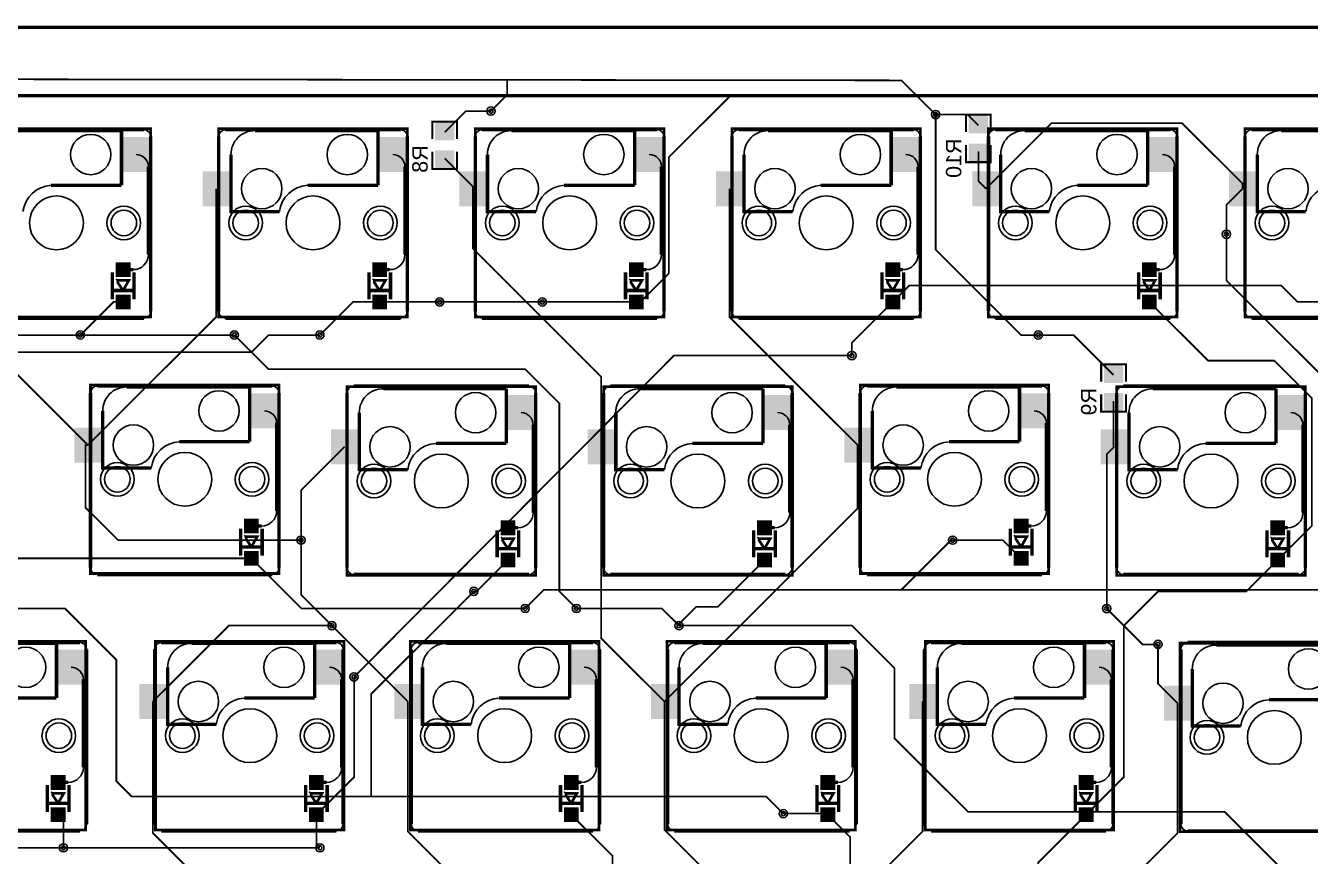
# Model space of a CAD drawing. Header units: millimetres. Extents: x -34 to 290, y -3 to 102.
# Drawn here: x 142 to 237.4, y 38.7 to 100.5 of the extents above; entities that cross this region are included whole.
import ezdxf

# ---------------------------------------------------------------- set-up
doc = ezdxf.new("R2010")
doc.units = ezdxf.units.MM
for name, color, linetype, true_color in [('BoardOutLine', 7, 'Continuous', 0xff00ff), ('BottomLayer', 7, 'Continuous', 0x0000ff), ('BottomPasteMaskLayer', 7, 'Continuous', 0x800000), ('BottomSilkLayer', 7, 'Continuous', 0x66cc33), ('BottomSolderMaskLayer', 7, 'Continuous', 0xaa00ff), ('Hole', 7, 'Continuous', 0x222222), ('Multi-Layer', 7, 'Continuous', 0xc0c0c0), ('TopLayer', 7, 'Continuous', 0xff0000), ('TopSilkLayer', 7, 'Continuous', 0xffcc00)]:
    doc.layers.add(name, color=color, linetype=linetype, true_color=true_color)
doc.styles.get("Standard").update_dxf_attribs({"font": 'arial.ttf'})

msp = doc.modelspace()

# ---------------------------------------------------------------- hatches: boundary and pattern name
at = {"layer": 'BottomLayer'}
for points in [[(213.413, 92.475), (212.037, 92.475), (212.037, 93.608), (213.413, 93.608)], [(173.789, 91.967), (172.413, 91.967), (172.413, 93.1), (173.789, 93.1)], [(151.141, 89.632), (149.241, 89.632), (149.241, 92.132), (151.141, 92.132)], [(170.191, 89.632), (168.291, 89.632), (168.291, 92.132), (170.191, 92.132)], [(189.241, 89.632), (187.341, 89.632), (187.341, 92.132), (189.241, 92.132)], [(208.291, 89.632), (206.391, 89.632), (206.391, 92.132), (208.291, 92.132)], [(213.413, 91.675), (212.037, 91.675), (212.037, 90.542), (213.413, 90.542)], [(227.341, 89.632), (225.441, 89.632), (225.441, 92.132), (227.341, 92.132)], [(173.789, 91.167), (172.413, 91.167), (172.413, 90.034), (173.789, 90.034)], [(157.085, 87.092), (155.185, 87.092), (155.185, 89.592), (157.085, 89.592)], [(176.135, 87.092), (174.235, 87.092), (174.235, 89.592), (176.135, 89.592)], [(195.185, 87.092), (193.285, 87.092), (193.285, 89.592), (195.185, 89.592)], [(214.235, 87.092), (212.335, 87.092), (212.335, 89.592), (214.235, 89.592)], [(233.285, 87.092), (231.385, 87.092), (231.385, 89.592), (233.285, 89.592)], [(149.721, 82.828), (149.721, 81.828), (148.721, 81.828), (148.721, 82.828)], [(168.771, 82.828), (168.771, 81.828), (167.771, 81.828), (167.771, 82.828)], [(187.821, 82.828), (187.821, 81.828), (186.821, 81.828), (186.821, 82.828)], [(206.871, 82.828), (206.871, 81.828), (205.871, 81.828), (205.871, 82.828)], [(225.921, 82.828), (225.921, 81.828), (224.921, 81.828), (224.921, 82.828)], [(149.721, 80.428), (149.721, 79.428), (148.721, 79.428), (148.721, 80.428)], [(168.771, 80.428), (168.771, 79.428), (167.771, 79.428), (167.771, 80.428)], [(187.821, 80.428), (187.821, 79.428), (186.821, 79.428), (186.821, 80.428)], [(206.871, 80.428), (206.871, 79.428), (205.871, 79.428), (205.871, 80.428)], [(225.921, 80.428), (225.921, 79.428), (224.921, 79.428), (224.921, 80.428)], [(223.446, 73.933), (222.07, 73.933), (222.07, 75.066), (223.446, 75.066)], [(160.666, 70.582), (158.766, 70.582), (158.766, 73.082), (160.666, 73.082)], [(179.716, 70.455), (177.816, 70.455), (177.816, 72.955), (179.716, 72.955)], [(198.766, 70.455), (196.866, 70.455), (196.866, 72.955), (198.766, 72.955)], [(217.816, 70.582), (215.916, 70.582), (215.916, 73.082), (217.816, 73.082)], [(223.446, 73.133), (222.07, 73.133), (222.07, 72), (223.446, 72)], [(236.866, 70.455), (234.966, 70.455), (234.966, 72.955), (236.866, 72.955)], [(147.56, 68.042), (145.66, 68.042), (145.66, 70.542), (147.56, 70.542)], [(166.61, 67.915), (164.71, 67.915), (164.71, 70.415), (166.61, 70.415)], [(185.66, 67.915), (183.76, 67.915), (183.76, 70.415), (185.66, 70.415)], [(204.71, 68.042), (202.81, 68.042), (202.81, 70.542), (204.71, 70.542)], [(223.76, 67.915), (221.86, 67.915), (221.86, 70.415), (223.76, 70.415)], [(159.246, 63.778), (159.246, 62.778), (158.246, 62.778), (158.246, 63.778)], [(178.296, 63.651), (178.296, 62.651), (177.296, 62.651), (177.296, 63.651)], [(197.346, 63.651), (197.346, 62.651), (196.346, 62.651), (196.346, 63.651)], [(216.396, 63.778), (216.396, 62.778), (215.396, 62.778), (215.396, 63.778)], [(235.446, 63.651), (235.446, 62.651), (234.446, 62.651), (234.446, 63.651)], [(159.246, 61.378), (159.246, 60.378), (158.246, 60.378), (158.246, 61.378)], [(178.296, 61.251), (178.296, 60.251), (177.296, 60.251), (177.296, 61.251)], [(197.346, 61.251), (197.346, 60.251), (196.346, 60.251), (196.346, 61.251)], [(216.396, 61.378), (216.396, 60.378), (215.396, 60.378), (215.396, 61.378)], [(235.446, 61.251), (235.446, 60.251), (234.446, 60.251), (234.446, 61.251)], [(146.315, 51.532), (144.415, 51.532), (144.415, 54.032), (146.315, 54.032)], [(165.492, 51.532), (163.592, 51.532), (163.592, 54.032), (165.492, 54.032)], [(184.415, 51.532), (182.515, 51.532), (182.515, 54.032), (184.415, 54.032)], [(203.465, 51.532), (201.565, 51.532), (201.565, 54.032), (203.465, 54.032)], [(222.642, 51.532), (220.742, 51.532), (220.742, 54.032), (222.642, 54.032)], [(152.386, 48.992), (150.486, 48.992), (150.486, 51.492), (152.386, 51.492)], [(171.309, 48.992), (169.409, 48.992), (169.409, 51.492), (171.309, 51.492)], [(190.359, 48.992), (188.459, 48.992), (188.459, 51.492), (190.359, 51.492)], [(209.536, 48.992), (207.636, 48.992), (207.636, 51.492), (209.536, 51.492)], [(228.459, 48.865), (226.559, 48.865), (226.559, 51.365), (228.459, 51.365)], [(144.895, 44.728), (144.895, 43.728), (143.895, 43.728), (143.895, 44.728)], [(164.072, 44.728), (164.072, 43.728), (163.072, 43.728), (163.072, 44.728)], [(182.995, 44.728), (182.995, 43.728), (181.995, 43.728), (181.995, 44.728)], [(202.045, 44.728), (202.045, 43.728), (201.045, 43.728), (201.045, 44.728)], [(221.222, 44.728), (221.222, 43.728), (220.222, 43.728), (220.222, 44.728)], [(144.895, 42.328), (144.895, 41.328), (143.895, 41.328), (143.895, 42.328)], [(164.072, 42.328), (164.072, 41.328), (163.072, 41.328), (163.072, 42.328)], [(182.995, 42.328), (182.995, 41.328), (181.995, 41.328), (181.995, 42.328)], [(202.045, 42.328), (202.045, 41.328), (201.045, 41.328), (201.045, 42.328)], [(221.222, 42.328), (221.222, 41.328), (220.222, 41.328), (220.222, 42.328)]]:
    msp.add_hatch(color=256, dxfattribs=at).paths.add_polyline_path(points)
at = {"layer": 'BottomPasteMaskLayer'}
for points in [[(213.365, 93.775), (212.085, 93.775), (212.035, 93.725), (212.035, 92.575), (212.085, 92.525), (212.495, 92.52), (212.495, 92.97), (212.945, 92.97), (212.945, 92.53), (213.365, 92.525), (213.415, 92.575), (213.415, 93.725)], [(173.741, 93.267), (172.461, 93.267), (172.411, 93.217), (172.411, 92.067), (172.461, 92.017), (172.871, 92.012), (172.871, 92.462), (173.321, 92.462), (173.321, 92.022), (173.741, 92.017), (173.791, 92.067), (173.791, 93.217)], [(151.141, 89.632), (149.241, 89.632), (149.241, 92.132), (151.141, 92.132)], [(170.191, 89.632), (168.291, 89.632), (168.291, 92.132), (170.191, 92.132)], [(189.241, 89.632), (187.341, 89.632), (187.341, 92.132), (189.241, 92.132)], [(208.291, 89.632), (206.391, 89.632), (206.391, 92.132), (208.291, 92.132)], [(213.365, 91.625), (212.945, 91.625), (212.945, 91.18), (212.495, 91.18), (212.495, 91.62), (212.085, 91.625), (212.035, 91.575), (212.035, 90.425), (212.085, 90.375), (213.365, 90.375), (213.415, 90.425), (213.415, 91.575)], [(227.341, 89.632), (225.441, 89.632), (225.441, 92.132), (227.341, 92.132)], [(173.741, 91.117), (173.321, 91.117), (173.321, 90.672), (172.871, 90.672), (172.871, 91.112), (172.461, 91.117), (172.411, 91.067), (172.411, 89.917), (172.461, 89.867), (173.741, 89.867), (173.791, 89.917), (173.791, 91.067)], [(157.085, 87.092), (155.185, 87.092), (155.185, 89.592), (157.085, 89.592)], [(176.135, 87.092), (174.235, 87.092), (174.235, 89.592), (176.135, 89.592)], [(195.185, 87.092), (193.285, 87.092), (193.285, 89.592), (195.185, 89.592)], [(214.235, 87.092), (212.335, 87.092), (212.335, 89.592), (214.235, 89.592)], [(233.285, 87.092), (231.385, 87.092), (231.385, 89.592), (233.285, 89.592)], [(149.721, 82.828), (149.721, 81.828), (148.721, 81.828), (148.721, 82.828)], [(168.771, 82.828), (168.771, 81.828), (167.771, 81.828), (167.771, 82.828)], [(187.821, 82.828), (187.821, 81.828), (186.821, 81.828), (186.821, 82.828)], [(206.871, 82.828), (206.871, 81.828), (205.871, 81.828), (205.871, 82.828)], [(225.921, 82.828), (225.921, 81.828), (224.921, 81.828), (224.921, 82.828)], [(149.721, 80.428), (149.721, 79.428), (148.721, 79.428), (148.721, 80.428)], [(168.771, 80.428), (168.771, 79.428), (167.771, 79.428), (167.771, 80.428)], [(187.821, 80.428), (187.821, 79.428), (186.821, 79.428), (186.821, 80.428)], [(206.871, 80.428), (206.871, 79.428), (205.871, 79.428), (205.871, 80.428)], [(225.921, 80.428), (225.921, 79.428), (224.921, 79.428), (224.921, 80.428)], [(223.398, 75.233), (222.118, 75.233), (222.068, 75.183), (222.068, 74.033), (222.118, 73.983), (222.528, 73.978), (222.528, 74.428), (222.978, 74.428), (222.978, 73.988), (223.398, 73.983), (223.448, 74.033), (223.448, 75.183)], [(160.666, 70.582), (158.766, 70.582), (158.766, 73.082), (160.666, 73.082)], [(179.716, 70.455), (177.816, 70.455), (177.816, 72.955), (179.716, 72.955)], [(198.766, 70.455), (196.866, 70.455), (196.866, 72.955), (198.766, 72.955)], [(217.816, 70.582), (215.916, 70.582), (215.916, 73.082), (217.816, 73.082)], [(223.398, 73.083), (222.978, 73.083), (222.978, 72.638), (222.528, 72.638), (222.528, 73.078), (222.118, 73.083), (222.068, 73.033), (222.068, 71.883), (222.118, 71.833), (223.398, 71.833), (223.448, 71.883), (223.448, 73.033)], [(236.866, 70.455), (234.966, 70.455), (234.966, 72.955), (236.866, 72.955)], [(147.56, 68.042), (145.66, 68.042), (145.66, 70.542), (147.56, 70.542)], [(166.61, 67.915), (164.71, 67.915), (164.71, 70.415), (166.61, 70.415)], [(185.66, 67.915), (183.76, 67.915), (183.76, 70.415), (185.66, 70.415)], [(204.71, 68.042), (202.81, 68.042), (202.81, 70.542), (204.71, 70.542)], [(223.76, 67.915), (221.86, 67.915), (221.86, 70.415), (223.76, 70.415)], [(159.246, 63.778), (159.246, 62.778), (158.246, 62.778), (158.246, 63.778)], [(178.296, 63.651), (178.296, 62.651), (177.296, 62.651), (177.296, 63.651)], [(197.346, 63.651), (197.346, 62.651), (196.346, 62.651), (196.346, 63.651)], [(216.396, 63.778), (216.396, 62.778), (215.396, 62.778), (215.396, 63.778)], [(235.446, 63.651), (235.446, 62.651), (234.446, 62.651), (234.446, 63.651)], [(159.246, 61.378), (159.246, 60.378), (158.246, 60.378), (158.246, 61.378)], [(178.296, 61.251), (178.296, 60.251), (177.296, 60.251), (177.296, 61.251)], [(197.346, 61.251), (197.346, 60.251), (196.346, 60.251), (196.346, 61.251)], [(216.396, 61.378), (216.396, 60.378), (215.396, 60.378), (215.396, 61.378)], [(235.446, 61.251), (235.446, 60.251), (234.446, 60.251), (234.446, 61.251)], [(146.315, 51.532), (144.415, 51.532), (144.415, 54.032), (146.315, 54.032)], [(165.492, 51.532), (163.592, 51.532), (163.592, 54.032), (165.492, 54.032)], [(184.415, 51.532), (182.515, 51.532), (182.515, 54.032), (184.415, 54.032)], [(203.465, 51.532), (201.565, 51.532), (201.565, 54.032), (203.465, 54.032)], [(222.642, 51.532), (220.742, 51.532), (220.742, 54.032), (222.642, 54.032)], [(152.386, 48.992), (150.486, 48.992), (150.486, 51.492), (152.386, 51.492)], [(171.309, 48.992), (169.409, 48.992), (169.409, 51.492), (171.309, 51.492)], [(190.359, 48.992), (188.459, 48.992), (188.459, 51.492), (190.359, 51.492)], [(209.536, 48.992), (207.636, 48.992), (207.636, 51.492), (209.536, 51.492)], [(228.459, 48.865), (226.559, 48.865), (226.559, 51.365), (228.459, 51.365)], [(144.895, 44.728), (144.895, 43.728), (143.895, 43.728), (143.895, 44.728)], [(164.072, 44.728), (164.072, 43.728), (163.072, 43.728), (163.072, 44.728)], [(182.995, 44.728), (182.995, 43.728), (181.995, 43.728), (181.995, 44.728)], [(202.045, 44.728), (202.045, 43.728), (201.045, 43.728), (201.045, 44.728)], [(221.222, 44.728), (221.222, 43.728), (220.222, 43.728), (220.222, 44.728)], [(144.895, 42.328), (144.895, 41.328), (143.895, 41.328), (143.895, 42.328)], [(164.072, 42.328), (164.072, 41.328), (163.072, 41.328), (163.072, 42.328)], [(182.995, 42.328), (182.995, 41.328), (181.995, 41.328), (181.995, 42.328)], [(202.045, 42.328), (202.045, 41.328), (201.045, 41.328), (201.045, 42.328)], [(221.222, 42.328), (221.222, 41.328), (220.222, 41.328), (220.222, 42.328)]]:
    msp.add_hatch(color=256, dxfattribs=at).paths.add_polyline_path(points)
at = {"layer": 'BottomSolderMaskLayer'}
for points in [[(213.444, 92.454), (212.006, 92.454), (212.006, 93.628), (213.444, 93.628)], [(173.82, 91.946), (172.382, 91.946), (172.382, 93.12), (173.82, 93.12)], [(151.192, 89.581), (149.191, 89.581), (149.191, 92.183), (151.192, 92.183)], [(170.242, 89.581), (168.241, 89.581), (168.241, 92.183), (170.242, 92.183)], [(189.292, 89.581), (187.291, 89.581), (187.291, 92.183), (189.292, 92.183)], [(208.342, 89.581), (206.341, 89.581), (206.341, 92.183), (208.342, 92.183)], [(213.444, 91.696), (212.006, 91.696), (212.006, 90.522), (213.444, 90.522)], [(227.392, 89.581), (225.391, 89.581), (225.391, 92.183), (227.392, 92.183)], [(173.82, 91.188), (172.382, 91.188), (172.382, 90.014), (173.82, 90.014)], [(157.136, 87.041), (155.134, 87.041), (155.134, 89.643), (157.136, 89.643)], [(176.186, 87.041), (174.184, 87.041), (174.184, 89.643), (176.186, 89.643)], [(195.236, 87.041), (193.234, 87.041), (193.234, 89.643), (195.236, 89.643)], [(214.286, 87.041), (212.284, 87.041), (212.284, 89.643), (214.286, 89.643)], [(233.336, 87.041), (231.334, 87.041), (231.334, 89.643), (233.336, 89.643)], [(149.772, 82.879), (149.772, 81.777), (148.67, 81.777), (148.67, 82.879)], [(168.822, 82.879), (168.822, 81.777), (167.72, 81.777), (167.72, 82.879)], [(187.872, 82.879), (187.872, 81.777), (186.77, 81.777), (186.77, 82.879)], [(206.922, 82.879), (206.922, 81.777), (205.82, 81.777), (205.82, 82.879)], [(225.972, 82.879), (225.972, 81.777), (224.87, 81.777), (224.87, 82.879)], [(149.772, 80.479), (149.772, 79.377), (148.67, 79.377), (148.67, 80.479)], [(168.822, 80.479), (168.822, 79.377), (167.72, 79.377), (167.72, 80.479)], [(187.872, 80.479), (187.872, 79.377), (186.77, 79.377), (186.77, 80.479)], [(206.922, 80.479), (206.922, 79.377), (205.82, 79.377), (205.82, 80.479)], [(225.972, 80.479), (225.972, 79.377), (224.87, 79.377), (224.87, 80.479)], [(223.477, 73.912), (222.039, 73.912), (222.039, 75.086), (223.477, 75.086)], [(160.717, 70.531), (158.716, 70.531), (158.716, 73.133), (160.717, 73.133)], [(179.767, 70.404), (177.766, 70.404), (177.766, 73.006), (179.767, 73.006)], [(198.817, 70.404), (196.816, 70.404), (196.816, 73.006), (198.817, 73.006)], [(217.867, 70.531), (215.866, 70.531), (215.866, 73.133), (217.867, 73.133)], [(223.477, 73.154), (222.039, 73.154), (222.039, 71.98), (223.477, 71.98)], [(236.917, 70.404), (234.916, 70.404), (234.916, 73.006), (236.917, 73.006)], [(147.611, 67.991), (145.609, 67.991), (145.609, 70.593), (147.611, 70.593)], [(204.761, 67.991), (202.759, 67.991), (202.759, 70.593), (204.761, 70.593)], [(166.661, 67.864), (164.659, 67.864), (164.659, 70.466), (166.661, 70.466)], [(185.711, 67.864), (183.709, 67.864), (183.709, 70.466), (185.711, 70.466)], [(223.811, 67.864), (221.809, 67.864), (221.809, 70.466), (223.811, 70.466)], [(159.297, 63.829), (159.297, 62.727), (158.195, 62.727), (158.195, 63.829)], [(178.347, 63.702), (178.347, 62.6), (177.245, 62.6), (177.245, 63.702)], [(197.397, 63.702), (197.397, 62.6), (196.295, 62.6), (196.295, 63.702)], [(216.447, 63.829), (216.447, 62.727), (215.345, 62.727), (215.345, 63.829)], [(235.497, 63.702), (235.497, 62.6), (234.395, 62.6), (234.395, 63.702)], [(159.297, 61.429), (159.297, 60.327), (158.195, 60.327), (158.195, 61.429)], [(178.347, 61.302), (178.347, 60.2), (177.245, 60.2), (177.245, 61.302)], [(197.397, 61.302), (197.397, 60.2), (196.295, 60.2), (196.295, 61.302)], [(216.447, 61.429), (216.447, 60.327), (215.345, 60.327), (215.345, 61.429)], [(235.497, 61.302), (235.497, 60.2), (234.395, 60.2), (234.395, 61.302)], [(146.366, 51.481), (144.365, 51.481), (144.365, 54.083), (146.366, 54.083)], [(165.543, 51.481), (163.542, 51.481), (163.542, 54.083), (165.543, 54.083)], [(184.466, 51.481), (182.465, 51.481), (182.465, 54.083), (184.466, 54.083)], [(203.516, 51.481), (201.515, 51.481), (201.515, 54.083), (203.516, 54.083)], [(222.693, 51.481), (220.692, 51.481), (220.692, 54.083), (222.693, 54.083)], [(152.437, 48.941), (150.435, 48.941), (150.435, 51.543), (152.437, 51.543)], [(171.36, 48.941), (169.358, 48.941), (169.358, 51.543), (171.36, 51.543)], [(190.41, 48.941), (188.408, 48.941), (188.408, 51.543), (190.41, 51.543)], [(209.587, 48.941), (207.585, 48.941), (207.585, 51.543), (209.587, 51.543)], [(228.51, 48.814), (226.508, 48.814), (226.508, 51.416), (228.51, 51.416)], [(144.946, 44.779), (144.946, 43.677), (143.844, 43.677), (143.844, 44.779)], [(164.123, 44.779), (164.123, 43.677), (163.021, 43.677), (163.021, 44.779)], [(183.046, 44.779), (183.046, 43.677), (181.944, 43.677), (181.944, 44.779)], [(202.096, 44.779), (202.096, 43.677), (200.994, 43.677), (200.994, 44.779)], [(221.273, 44.779), (221.273, 43.677), (220.171, 43.677), (220.171, 44.779)], [(144.946, 42.379), (144.946, 41.277), (143.844, 41.277), (143.844, 42.379)], [(164.123, 42.379), (164.123, 41.277), (163.021, 41.277), (163.021, 42.379)], [(183.046, 42.379), (183.046, 41.277), (181.944, 41.277), (181.944, 42.379)], [(202.096, 42.379), (202.096, 41.277), (200.994, 41.277), (200.994, 42.379)], [(221.273, 42.379), (221.273, 41.277), (220.171, 41.277), (220.171, 42.379)]]:
    msp.add_hatch(color=256, dxfattribs=at).paths.add_polyline_path(points)

# ---------------------------------------------------------------- linework, layer by layer
at = {"layer": 'BoardOutLine', "const_width": 0.254}
msp.add_lwpolyline([(-34.29, 100.33), (-34.29, -2.54), (289.56, -2.54), (289.56, 100.33), (-34.29, 100.33)], close=True, dxfattribs=at)
at = {"layer": 'BottomLayer'}
for points, const_width in [([(273.046, 79.801), (276.098, 82.853), (276.098, 92.837), (273.685, 95.25), (194.31, 95.25), (189.738, 90.678), (189.738, 82.042), (187.624, 79.928), (187.321, 79.928)], 0.127), ([(173.101, 92.533), (174.675, 94.107), (176.53, 94.107)], 0.127), ([(212.725, 93.041), (211.913, 93.853), (209.55, 93.853)], 0.127), ([(213.285, 88.342), (218.161, 93.218), (227.838, 93.218), (232.335, 88.721), (232.335, 88.342)], 0.127), ([(173.101, 90.601), (175.185, 88.517), (175.185, 88.342)], 0.127), ([(213.285, 88.342), (212.725, 88.902), (212.725, 91.109)], 0.127), ([(151.095, 87.352), (151.095, 89.978)], 0.254), ([(170.145, 87.352), (170.145, 89.978)], 0.254), ([(189.195, 87.352), (189.195, 89.978)], 0.254), ([(208.245, 87.352), (208.245, 89.978)], 0.254), ([(227.295, 87.352), (227.295, 89.978)], 0.254), ([(137.085, 88.342), (137.085, 78.817), (146.61, 69.292)], 0.127), ([(156.135, 88.342), (156.135, 78.817), (146.61, 69.292)], 0.127), ([(175.186, 88.341), (175.186, 83.894), (184.711, 74.369), (184.711, 69.164)], 0.127), ([(194.235, 88.342), (194.235, 78.817), (203.76, 69.292)], 0.127), ([(232.335, 88.342), (231.14, 87.147), (231.14, 84.963)], 0.127), ([(151.095, 87.352), (151.095, 83.453)], 0.254), ([(170.145, 87.352), (170.145, 83.453)], 0.254), ([(189.195, 87.352), (189.195, 83.453)], 0.254), ([(208.245, 87.352), (208.245, 83.453)], 0.254), ([(227.295, 87.352), (227.295, 83.453)], 0.254), ([(149.971, 82.328), (149.221, 82.328)], 0.254), ([(169.021, 82.328), (168.271, 82.328)], 0.254), ([(188.071, 82.328), (187.321, 82.328)], 0.254), ([(207.121, 82.328), (206.371, 82.328)], 0.254), ([(226.171, 82.328), (225.421, 82.328)], 0.254), ([(206.371, 79.928), (207.596, 81.153), (235.204, 81.153), (236.429, 79.928), (244.471, 79.928)], 0.127), ([(149.221, 79.928), (148.508, 79.928), (146.05, 77.47)], 0.127), ([(168.271, 79.928), (166.288, 79.928), (163.83, 77.47)], 0.127), ([(172.72, 79.928), (168.271, 79.928)], 0.127), ([(187.321, 79.928), (180.34, 79.928)], 0.127), ([(206.371, 79.928), (203.327, 76.884), (203.327, 75.946)], 0.127), ([(225.421, 79.928), (229.784, 75.565), (234.696, 75.565), (237.49, 72.771), (237.49, 63.295), (234.946, 60.751)], 0.127), ([(182.88, 57.15), (181.61, 58.42), (181.61, 72.39), (179.07, 74.93), (160.02, 74.93), (157.48, 77.47)], 0.127), ([(222.758, 74.499), (219.787, 77.47), (217.17, 77.47)], 0.127), ([(222.81, 69.165), (222.758, 69.217), (222.758, 72.567)], 0.127), ([(160.62, 68.302), (160.62, 70.928)], 0.254), ([(179.67, 68.175), (179.67, 70.801)], 0.254), ([(198.72, 68.175), (198.72, 70.801)], 0.254), ([(217.77, 68.302), (217.77, 70.928)], 0.254), ([(236.82, 68.175), (236.82, 70.801)], 0.254), ([(165.661, 69.164), (162.433, 65.936), (162.433, 62.23), (148.844, 62.23), (146.431, 64.643), (146.431, 69.291), (146.611, 69.291)], 0.127), ([(184.71, 69.165), (184.71, 54.941), (189.409, 50.242)], 0.127), ([(203.76, 69.292), (203.76, 64.593), (189.409, 50.242)], 0.127), ([(222.81, 69.165), (222.25, 68.605), (222.25, 57.15)], 0.127), ([(160.62, 68.302), (160.62, 64.403)], 0.254), ([(179.67, 68.175), (179.67, 64.276)], 0.254), ([(198.72, 68.175), (198.72, 64.276)], 0.254), ([(217.77, 68.302), (217.77, 64.403)], 0.254), ([(236.82, 68.175), (236.82, 64.276)], 0.254), ([(159.496, 63.278), (158.746, 63.278)], 0.254), ([(178.546, 63.151), (177.796, 63.151)], 0.254), ([(197.596, 63.151), (196.846, 63.151)], 0.254), ([(216.646, 63.278), (215.896, 63.278)], 0.254), ([(235.696, 63.151), (234.946, 63.151)], 0.254), ([(215.896, 60.878), (214.544, 62.23), (210.82, 62.23)], 0.127), ([(139.696, 60.878), (158.746, 60.878)], 0.127), ([(158.746, 60.878), (162.474, 57.15), (179.07, 57.15)], 0.127), ([(177.796, 60.751), (175.465, 58.42), (175.26, 58.42)], 0.127), ([(196.846, 60.751), (193.372, 57.277), (191.77, 57.277), (190.5, 56.007), (190.5, 55.88)], 0.127), ([(234.946, 60.751), (232.615, 58.42), (226.066, 58.42), (223.552, 55.906), (223.52, 55.906), (223.52, 44.626), (220.722, 41.828)], 0.127), ([(164.721, 55.88), (164.721, 55.88), (157.074, 55.88), (151.436, 50.242)], 0.127), ([(170.359, 50.242), (164.721, 55.88)], 0.127), ([(227.509, 50.115), (226.06, 51.564), (226.06, 54.483)], 0.127), ([(146.269, 49.252), (146.269, 51.878)], 0.254), ([(166.37, 52.07), (166.37, 44.626), (163.572, 41.828)], 0.127), ([(165.446, 49.252), (165.446, 51.878)], 0.254), ([(184.369, 49.252), (184.369, 51.878)], 0.254), ([(203.419, 49.252), (203.419, 51.878)], 0.254), ([(222.596, 49.252), (222.596, 51.878)], 0.254), ([(160.834, 31.065), (151.436, 40.463), (151.436, 50.242)], 0.127), ([(179.884, 31.065), (170.359, 40.59), (170.359, 50.242)], 0.127), ([(189.409, 50.242), (189.409, 40.717), (199.061, 31.065)], 0.127), ([(199.061, 31.065), (208.586, 40.59), (208.586, 50.242)], 0.127), ([(227.509, 50.115), (227.509, 40.463), (218.111, 31.065)], 0.127), ([(146.269, 49.252), (146.269, 45.353)], 0.254), ([(165.446, 49.252), (165.446, 45.353)], 0.254), ([(184.369, 49.252), (184.369, 45.353)], 0.254), ([(203.419, 49.252), (203.419, 45.353)], 0.254), ([(222.596, 49.252), (222.596, 45.353)], 0.254), ([(145.145, 44.228), (144.395, 44.228)], 0.254), ([(164.322, 44.228), (163.572, 44.228)], 0.254), ([(183.245, 44.228), (182.495, 44.228)], 0.254), ([(202.295, 44.228), (201.545, 44.228)], 0.254), ([(221.472, 44.228), (220.722, 44.228)], 0.254), ([(201.545, 41.828), (201.463, 41.91), (198.247, 41.91)], 0.127), ([(144.395, 41.828), (144.79, 41.433), (144.79, 39.37)], 0.127), ([(163.83, 39.37), (163.572, 39.628), (163.572, 41.828)], 0.127), ([(182.495, 41.828), (185.547, 38.776), (185.547, 38.1)], 0.127), ([(201.545, 41.828), (203.2, 40.173), (203.2, 38.1)], 0.127), ([(220.722, 41.828), (217.17, 38.276), (217.17, 36.83)], 0.127)]:
    msp.add_lwpolyline(points, dxfattribs=dict(at, const_width=const_width))
for centre, radius, start, end in [((150.191, 89.978), 0.904, 0, 90), ((169.241, 89.978), 0.904, 0, 90), ((188.291, 89.978), 0.904, 0, 90), ((207.341, 89.978), 0.904, 0, 90), ((226.391, 89.978), 0.904, 0, 90), ((149.971, 83.453), 1.125, 270, 0), ((169.021, 83.453), 1.125, 270, 0), ((188.071, 83.453), 1.125, 270, 0), ((207.121, 83.453), 1.125, 270, 0), ((226.171, 83.453), 1.125, 270, 0), ((159.716, 70.928), 0.904, 0, 90), ((178.766, 70.801), 0.904, 0, 90), ((197.816, 70.801), 0.904, 0, 90), ((216.866, 70.928), 0.904, 0, 90), ((235.916, 70.801), 0.904, 0, 90), ((159.496, 64.403), 1.125, 270, 0), ((178.546, 64.276), 1.125, 270, 0), ((197.596, 64.276), 1.125, 270, 0), ((216.646, 64.403), 1.125, 270, 0), ((235.696, 64.276), 1.125, 270, 0), ((145.365, 51.878), 0.904, 0, 90), ((164.542, 51.878), 0.904, 0, 90), ((183.465, 51.878), 0.904, 0, 90), ((202.515, 51.878), 0.904, 0, 90), ((221.692, 51.878), 0.904, 0, 90), ((145.145, 45.353), 1.125, 270, 0), ((164.322, 45.353), 1.125, 270, 0), ((183.245, 45.353), 1.125, 270, 0), ((202.295, 45.353), 1.125, 270, 0), ((221.472, 45.353), 1.125, 270, 0)]:
    msp.add_arc(centre, radius, start, end, dxfattribs=at)
at = {"layer": 'BottomSilkLayer'}
for points, const_width in [([(213.642, 92.551), (213.642, 93.836), (211.808, 93.836), (211.808, 92.551)], 0.152), ([(139.955, 92.66), (149.099, 92.66)], 0.254), ([(149.099, 88.596), (149.099, 92.66)], 0.254), ([(159.005, 92.66), (168.149, 92.66)], 0.254), ([(168.149, 88.596), (168.149, 92.66)], 0.254), ([(174.018, 92.043), (174.018, 93.328), (172.184, 93.328), (172.184, 92.043)], 0.152), ([(178.055, 92.66), (187.199, 92.66)], 0.254), ([(187.199, 88.596), (187.199, 92.66)], 0.254), ([(197.105, 92.66), (206.249, 92.66)], 0.254), ([(206.249, 88.596), (206.249, 92.66)], 0.254), ([(216.155, 92.66), (225.299, 92.66)], 0.254), ([(225.299, 88.596), (225.299, 92.66)], 0.254), ([(235.205, 92.66), (244.349, 92.66)], 0.254), ([(213.642, 91.599), (213.642, 90.314), (211.808, 90.314), (211.808, 91.599)], 0.152), ([(160.834, 86.64), (157.227, 86.64), (157.227, 90.882)], 0.254), ([(174.018, 91.091), (174.018, 89.806), (172.184, 89.806), (172.184, 91.091)], 0.152), ([(179.884, 86.64), (176.277, 86.64), (176.277, 90.882)], 0.254), ([(198.934, 86.64), (195.327, 86.64), (195.327, 90.882)], 0.254), ([(217.984, 86.64), (214.377, 86.64), (214.377, 90.882)], 0.254), ([(237.034, 86.64), (233.427, 86.64), (233.427, 90.882)], 0.254), ([(149.099, 88.596), (143.867, 88.596)], 0.254), ([(168.149, 88.596), (162.917, 88.596)], 0.254), ([(187.199, 88.596), (181.967, 88.596)], 0.254), ([(206.249, 88.596), (201.017, 88.596)], 0.254), ([(225.299, 88.596), (220.067, 88.596)], 0.254), ([(148.421, 80.128), (148.421, 82.128)], 0.254), ([(150.021, 80.128), (150.021, 82.128)], 0.254), ([(167.471, 80.128), (167.471, 82.128)], 0.254), ([(169.071, 80.128), (169.071, 82.128)], 0.254), ([(186.521, 80.128), (186.521, 82.128)], 0.254), ([(188.121, 80.128), (188.121, 82.128)], 0.254), ([(205.571, 80.128), (205.571, 82.128)], 0.254), ([(207.171, 80.128), (207.171, 82.128)], 0.254), ([(224.621, 80.128), (224.621, 82.128)], 0.254), ([(226.221, 80.128), (226.221, 82.128)], 0.254), ([(148.72, 81.527), (148.721, 81.528), (149.22, 80.776)], 0.2), ([(148.721, 81.528), (149.646, 81.528)], 0.2), ([(149.571, 81.528), (149.646, 81.528), (149.214, 80.777)], 0.2), ([(167.77, 81.527), (167.771, 81.528), (168.27, 80.776)], 0.2), ([(167.771, 81.528), (168.696, 81.528)], 0.2), ([(168.621, 81.528), (168.696, 81.528), (168.264, 80.777)], 0.2), ([(186.82, 81.527), (186.821, 81.528), (187.32, 80.776)], 0.2), ([(186.821, 81.528), (187.746, 81.528)], 0.2), ([(187.671, 81.528), (187.746, 81.528), (187.314, 80.777)], 0.2), ([(205.87, 81.527), (205.871, 81.528), (206.37, 80.776)], 0.2), ([(205.871, 81.528), (206.796, 81.528)], 0.2), ([(206.721, 81.528), (206.796, 81.528), (206.364, 80.777)], 0.2), ([(224.92, 81.527), (224.921, 81.528), (225.42, 80.776)], 0.2), ([(224.921, 81.528), (225.846, 81.528)], 0.2), ([(225.771, 81.528), (225.846, 81.528), (225.414, 80.777)], 0.2), ([(148.421, 80.777), (150.021, 80.777)], 0.254), ([(167.471, 80.777), (169.071, 80.777)], 0.254), ([(186.521, 80.777), (188.121, 80.777)], 0.254), ([(205.571, 80.777), (207.171, 80.777)], 0.254), ([(224.621, 80.777), (226.221, 80.777)], 0.254), ([(223.675, 74.009), (223.675, 75.294), (221.841, 75.294), (221.841, 74.009)], 0.152), ([(149.48, 73.61), (158.624, 73.61)], 0.254), ([(158.624, 69.546), (158.624, 73.61)], 0.254), ([(168.53, 73.483), (177.674, 73.483)], 0.254), ([(177.674, 69.419), (177.674, 73.483)], 0.254), ([(187.58, 73.483), (196.724, 73.483)], 0.254), ([(196.724, 69.419), (196.724, 73.483)], 0.254), ([(206.63, 73.61), (215.774, 73.61)], 0.254), ([(215.774, 69.546), (215.774, 73.61)], 0.254), ([(225.68, 73.483), (234.824, 73.483)], 0.254), ([(234.824, 69.419), (234.824, 73.483)], 0.254), ([(223.675, 73.057), (223.675, 71.772), (221.841, 71.772), (221.841, 73.057)], 0.152), ([(151.309, 67.59), (147.702, 67.59), (147.702, 71.832)], 0.254), ([(170.359, 67.463), (166.752, 67.463), (166.752, 71.705)], 0.254), ([(189.409, 67.463), (185.802, 67.463), (185.802, 71.705)], 0.254), ([(208.459, 67.59), (204.852, 67.59), (204.852, 71.832)], 0.254), ([(227.509, 67.463), (223.902, 67.463), (223.902, 71.705)], 0.254), ([(158.624, 69.546), (153.392, 69.546)], 0.254), ([(215.774, 69.546), (210.542, 69.546)], 0.254), ([(177.674, 69.419), (172.442, 69.419)], 0.254), ([(196.724, 69.419), (191.492, 69.419)], 0.254), ([(234.824, 69.419), (229.592, 69.419)], 0.254), ([(157.946, 61.078), (157.946, 63.078)], 0.254), ([(159.546, 61.078), (159.546, 63.078)], 0.254), ([(176.996, 60.951), (176.996, 62.951)], 0.254), ([(178.596, 60.951), (178.596, 62.951)], 0.254), ([(196.046, 60.951), (196.046, 62.951)], 0.254), ([(197.646, 60.951), (197.646, 62.951)], 0.254), ([(215.096, 61.078), (215.096, 63.078)], 0.254), ([(216.696, 61.078), (216.696, 63.078)], 0.254), ([(234.146, 60.951), (234.146, 62.951)], 0.254), ([(235.746, 60.951), (235.746, 62.951)], 0.254), ([(158.245, 62.477), (158.246, 62.478), (158.745, 61.726)], 0.2), ([(158.246, 62.478), (159.171, 62.478)], 0.2), ([(159.096, 62.478), (159.171, 62.478), (158.739, 61.727)], 0.2), ([(177.295, 62.35), (177.296, 62.351), (177.795, 61.599)], 0.2), ([(177.296, 62.351), (178.221, 62.351)], 0.2), ([(178.146, 62.351), (178.221, 62.351), (177.789, 61.6)], 0.2), ([(196.345, 62.35), (196.346, 62.351), (196.845, 61.599)], 0.2), ([(196.346, 62.351), (197.271, 62.351)], 0.2), ([(197.196, 62.351), (197.271, 62.351), (196.839, 61.6)], 0.2), ([(215.395, 62.477), (215.396, 62.478), (215.895, 61.726)], 0.2), ([(215.396, 62.478), (216.321, 62.478)], 0.2), ([(216.246, 62.478), (216.321, 62.478), (215.889, 61.727)], 0.2), ([(234.445, 62.35), (234.446, 62.351), (234.945, 61.599)], 0.2), ([(234.446, 62.351), (235.371, 62.351)], 0.2), ([(235.296, 62.351), (235.371, 62.351), (234.939, 61.6)], 0.2), ([(157.946, 61.727), (159.546, 61.727)], 0.254), ([(176.996, 61.6), (178.596, 61.6)], 0.254), ([(196.046, 61.6), (197.646, 61.6)], 0.254), ([(215.096, 61.727), (216.696, 61.727)], 0.254), ([(234.146, 61.6), (235.746, 61.6)], 0.254), ([(135.129, 54.56), (144.273, 54.56)], 0.254), ([(144.273, 50.496), (144.273, 54.56)], 0.254), ([(154.306, 54.56), (163.45, 54.56)], 0.254), ([(163.45, 50.496), (163.45, 54.56)], 0.254), ([(173.229, 54.56), (182.373, 54.56)], 0.254), ([(182.373, 50.496), (182.373, 54.56)], 0.254), ([(192.279, 54.56), (201.423, 54.56)], 0.254), ([(201.423, 50.496), (201.423, 54.56)], 0.254), ([(211.456, 54.56), (220.6, 54.56)], 0.254), ([(220.6, 50.496), (220.6, 54.56)], 0.254), ([(230.379, 54.433), (239.523, 54.433)], 0.254), ([(156.135, 48.54), (152.528, 48.54), (152.528, 52.782)], 0.254), ([(175.058, 48.54), (171.451, 48.54), (171.451, 52.782)], 0.254), ([(194.108, 48.54), (190.501, 48.54), (190.501, 52.782)], 0.254), ([(213.285, 48.54), (209.678, 48.54), (209.678, 52.782)], 0.254), ([(232.208, 48.413), (228.601, 48.413), (228.601, 52.655)], 0.254), ([(144.273, 50.496), (139.041, 50.496)], 0.254), ([(163.45, 50.496), (158.218, 50.496)], 0.254), ([(182.373, 50.496), (177.141, 50.496)], 0.254), ([(201.423, 50.496), (196.191, 50.496)], 0.254), ([(220.6, 50.496), (215.368, 50.496)], 0.254), ([(239.523, 50.369), (234.291, 50.369)], 0.254), ([(143.595, 42.028), (143.595, 44.028)], 0.254), ([(145.195, 42.028), (145.195, 44.028)], 0.254), ([(162.772, 42.028), (162.772, 44.028)], 0.254), ([(164.372, 42.028), (164.372, 44.028)], 0.254), ([(181.695, 42.028), (181.695, 44.028)], 0.254), ([(183.295, 42.028), (183.295, 44.028)], 0.254), ([(200.745, 42.028), (200.745, 44.028)], 0.254), ([(202.345, 42.028), (202.345, 44.028)], 0.254), ([(219.922, 42.028), (219.922, 44.028)], 0.254), ([(221.522, 42.028), (221.522, 44.028)], 0.254), ([(143.894, 43.427), (143.895, 43.428), (144.394, 42.676)], 0.2), ([(143.895, 43.428), (144.82, 43.428)], 0.2), ([(144.745, 43.428), (144.82, 43.428), (144.388, 42.677)], 0.2), ([(163.071, 43.427), (163.072, 43.428), (163.571, 42.676)], 0.2), ([(163.072, 43.428), (163.997, 43.428)], 0.2), ([(163.922, 43.428), (163.997, 43.428), (163.565, 42.677)], 0.2), ([(181.994, 43.427), (181.995, 43.428), (182.494, 42.676)], 0.2), ([(181.995, 43.428), (182.92, 43.428)], 0.2), ([(182.845, 43.428), (182.92, 43.428), (182.488, 42.677)], 0.2), ([(201.044, 43.427), (201.045, 43.428), (201.544, 42.676)], 0.2), ([(201.045, 43.428), (201.97, 43.428)], 0.2), ([(201.895, 43.428), (201.97, 43.428), (201.538, 42.677)], 0.2), ([(220.221, 43.427), (220.222, 43.428), (220.721, 42.676)], 0.2), ([(220.222, 43.428), (221.147, 43.428)], 0.2), ([(221.072, 43.428), (221.147, 43.428), (220.715, 42.677)], 0.2), ([(143.595, 42.677), (145.195, 42.677)], 0.254), ([(162.772, 42.677), (164.372, 42.677)], 0.254), ([(181.695, 42.677), (183.295, 42.677)], 0.254), ([(200.745, 42.677), (202.345, 42.677)], 0.254), ([(219.922, 42.677), (221.522, 42.677)], 0.254)]:
    msp.add_lwpolyline(points, dxfattribs=dict(at, const_width=const_width))
for centre, radius, start, end in [((158.997, 90.891), 1.769, 89.72132, 180.27868), ((178.047, 90.891), 1.769, 89.72132, 180.27868), ((197.097, 90.891), 1.769, 89.72132, 180.27868), ((216.147, 90.891), 1.769, 89.72132, 180.27868), ((235.197, 90.891), 1.769, 89.72132, 180.27868), ((143.988, 86.38), 2.219, 93.12162, 173.27606), ((163.038, 86.38), 2.219, 93.12162, 173.27606), ((182.088, 86.38), 2.219, 93.12162, 173.27606), ((201.138, 86.38), 2.219, 93.12162, 173.27606), ((220.188, 86.38), 2.219, 93.12162, 173.27606), ((239.238, 86.38), 2.219, 93.12162, 173.27606), ((149.472, 71.841), 1.769, 89.72132, 180.27868), ((168.522, 71.714), 1.769, 89.72132, 180.27868), ((187.572, 71.714), 1.769, 89.72132, 180.27868), ((206.622, 71.841), 1.769, 89.72132, 180.27868), ((225.672, 71.714), 1.769, 89.72132, 180.27868), ((153.513, 67.33), 2.219, 93.12162, 173.27606), ((172.563, 67.203), 2.219, 93.12162, 173.27606), ((191.613, 67.203), 2.219, 93.12162, 173.27606), ((210.663, 67.33), 2.219, 93.12162, 173.27606), ((229.713, 67.203), 2.219, 93.12162, 173.27606), ((154.298, 52.791), 1.769, 89.72132, 180.27868), ((173.221, 52.791), 1.769, 89.72132, 180.27868), ((192.271, 52.791), 1.769, 89.72132, 180.27868), ((211.448, 52.791), 1.769, 89.72132, 180.27868), ((230.371, 52.664), 1.769, 89.72132, 180.27868), ((158.339, 48.28), 2.219, 93.12162, 173.27606), ((177.262, 48.28), 2.219, 93.12162, 173.27606), ((196.312, 48.28), 2.219, 93.12162, 173.27606), ((215.489, 48.28), 2.219, 93.12162, 173.27606), ((234.412, 48.153), 2.219, 93.12162, 173.27606)]:
    msp.add_arc(centre, radius, start, end, dxfattribs=at)
at = {"layer": 'Hole'}
for centre in [(176.53, 94.107), (209.55, 93.853), (231.14, 84.963), (172.72, 79.928), (180.34, 79.928), (146.05, 77.47), (157.48, 77.47), (163.83, 77.47), (217.17, 77.47), (203.327, 75.946), (162.433, 62.23), (210.82, 62.23), (175.26, 58.42), (179.07, 57.15), (182.88, 57.15), (222.25, 57.15), (164.721, 55.88), (190.5, 55.88), (226.06, 54.483), (166.37, 52.07), (198.247, 41.91), (144.79, 39.37), (163.83, 39.37)]:
    msp.add_circle(centre, 0.152, dxfattribs=at)
at = {"layer": 'Multi-Layer'}
for centre, radius in [((176.53, 94.107), 0.31), ((209.55, 93.853), 0.31), ((146.813, 90.882), 1.5), ((165.863, 90.882), 1.5), ((184.913, 90.882), 1.5), ((203.963, 90.882), 1.5), ((223.013, 90.882), 1.5), ((159.513, 88.342), 1.5), ((178.563, 88.342), 1.5), ((197.613, 88.342), 1.5), ((216.663, 88.342), 1.5), ((235.713, 88.342), 1.5), ((144.273, 85.802), 2), ((163.323, 85.802), 2), ((182.373, 85.802), 2), ((201.423, 85.802), 2), ((220.473, 85.802), 2), ((149.273, 85.802), 0.95), ((158.323, 85.802), 0.95), ((168.323, 85.802), 0.95), ((177.373, 85.802), 0.95), ((187.373, 85.802), 0.95), ((196.423, 85.802), 0.95), ((206.423, 85.802), 0.95), ((215.473, 85.802), 0.95), ((225.473, 85.802), 0.95), ((234.523, 85.802), 0.95), ((231.14, 84.963), 0.31), ((172.72, 79.928), 0.305), ((180.34, 79.928), 0.305), ((146.05, 77.47), 0.305), ((157.48, 77.47), 0.305), ((163.83, 77.47), 0.305), ((217.17, 77.47), 0.31), ((203.327, 75.946), 0.31), ((156.338, 71.832), 1.5), ((175.388, 71.705), 1.5), ((194.438, 71.705), 1.5), ((213.488, 71.832), 1.5), ((232.538, 71.705), 1.5), ((149.988, 69.292), 1.5), ((169.038, 69.165), 1.5), ((188.088, 69.165), 1.5), ((207.138, 69.292), 1.5), ((226.188, 69.165), 1.5), ((153.798, 66.752), 2), ((210.948, 66.752), 2), ((172.848, 66.625), 2), ((191.898, 66.625), 2), ((229.998, 66.625), 2), ((148.798, 66.752), 0.95), ((158.798, 66.752), 0.95), ((167.848, 66.625), 0.95), ((177.848, 66.625), 0.95), ((186.898, 66.625), 0.95), ((196.898, 66.625), 0.95), ((205.948, 66.752), 0.95), ((215.948, 66.752), 0.95), ((224.998, 66.625), 0.95), ((234.998, 66.625), 0.95), ((162.433, 62.23), 0.305), ((210.82, 62.23), 0.305), ((175.26, 58.42), 0.305), ((179.07, 57.15), 0.305), ((182.88, 57.15), 0.305), ((222.25, 57.15), 0.31), ((164.721, 55.88), 0.305), ((190.5, 55.88), 0.305), ((226.06, 54.483), 0.305), ((141.987, 52.782), 1.5), ((161.164, 52.782), 1.5), ((180.087, 52.782), 1.5), ((199.137, 52.782), 1.5), ((218.314, 52.782), 1.5), ((237.237, 52.655), 1.5), ((154.814, 50.242), 1.5), ((166.37, 52.07), 0.305), ((173.737, 50.242), 1.5), ((192.787, 50.242), 1.5), ((211.964, 50.242), 1.5), ((230.887, 50.115), 1.5), ((158.624, 47.702), 2), ((177.547, 47.702), 2), ((196.597, 47.702), 2), ((215.774, 47.702), 2), ((144.447, 47.702), 0.95), ((153.624, 47.702), 0.95), ((163.624, 47.702), 0.95), ((172.547, 47.702), 0.95), ((182.547, 47.702), 0.95), ((191.597, 47.702), 0.95), ((201.597, 47.702), 0.95), ((210.774, 47.702), 0.95), ((220.774, 47.702), 0.95), ((234.697, 47.575), 2), ((229.697, 47.575), 0.95), ((198.247, 41.91), 0.305), ((144.79, 39.37), 0.305), ((163.83, 39.37), 0.305)]:
    msp.add_circle(centre, radius, dxfattribs=at)
at = {"layer": 'TopLayer', "const_width": 0.127}
for points in [[(209.55, 93.853), (207.01, 96.393), (102.87, 96.52), (101.6, 95.25), (11.811, 94.869), (10.16, 94.869)], [(176.53, 94.107), (177.739, 95.316), (177.739, 96.429)], [(209.55, 93.853), (209.55, 83.82), (215.9, 77.47), (217.17, 77.47)], [(240.157, 72.517), (231.14, 81.534), (231.14, 84.963)], [(180.34, 79.928), (172.72, 79.928)], [(163.83, 77.47), (160.02, 77.47), (158.75, 76.2), (115.57, 76.2)], [(146.05, 77.47), (130.81, 77.47)], [(157.48, 77.47), (146.05, 77.47)], [(203.327, 75.946), (190.119, 75.946), (166.37, 52.07)], [(164.721, 55.88), (162.433, 58.168), (162.433, 62.23)], [(207.011, 58.547), (210.694, 62.23), (210.82, 62.23)], [(77.597, 60.96), (82.55, 56.007), (86.36, 56.007), (90.551, 51.816), (90.551, 51.435), (102.616, 39.37), (144.79, 39.37)], [(167.638, 43.18), (167.638, 50.798), (175.26, 58.42)], [(179.07, 57.15), (180.467, 58.547), (247.65, 58.547)], [(198.247, 41.91), (196.977, 43.18), (149.86, 43.18), (148.717, 44.323), (148.717, 53.34), (144.907, 57.15), (116.84, 57.15)], [(190.5, 55.88), (189.23, 57.15), (182.88, 57.15)], [(222.25, 57.15), (224.917, 54.483), (226.06, 54.483)], [(260.35, 24.003), (249.047, 24.003), (231.013, 42.037), (211.963, 42.037), (206.502, 47.498), (206.502, 52.705), (203.327, 55.88), (190.5, 55.88)], [(144.79, 39.37), (163.83, 39.37)]]:
    msp.add_lwpolyline(points, dxfattribs=at)
at = {"layer": 'TopSilkLayer'}
for points, const_width in [([(1.397, 95.25), (287.147, 95.25)], 0.254), ([(141.173, 78.802), (151.273, 78.802), (151.273, 92.803), (137.273, 92.803), (137.273, 78.802), (141.273, 78.802)], 0.2), ([(137.772, 92.725), (150.772, 92.725)], 0.254), ([(160.223, 78.802), (170.323, 78.802), (170.323, 92.803), (156.323, 92.803), (156.323, 78.802), (160.323, 78.802)], 0.2), ([(156.822, 92.725), (169.822, 92.725)], 0.254), ([(179.273, 78.802), (189.373, 78.802), (189.373, 92.803), (175.373, 92.803), (175.373, 78.802), (179.373, 78.802)], 0.2), ([(175.872, 92.725), (188.872, 92.725)], 0.254), ([(198.323, 78.802), (208.423, 78.802), (208.423, 92.803), (194.423, 92.803), (194.423, 78.802), (198.423, 78.802)], 0.2), ([(194.922, 92.725), (207.922, 92.725)], 0.254), ([(217.373, 78.802), (227.473, 78.802), (227.473, 92.803), (213.473, 92.803), (213.473, 78.802), (217.473, 78.802)], 0.2), ([(213.972, 92.725), (226.972, 92.725)], 0.254), ([(236.423, 78.802), (246.523, 78.802), (246.523, 92.803), (232.523, 92.803), (232.523, 78.802), (236.523, 78.802)], 0.2), ([(233.022, 92.725), (246.022, 92.725)], 0.254), ([(151.272, 92.225), (151.272, 79.225)], 0.254), ([(156.322, 92.225), (156.322, 79.225)], 0.254), ([(170.322, 92.225), (170.322, 79.225)], 0.254), ([(175.372, 92.225), (175.372, 79.225)], 0.254), ([(189.372, 92.225), (189.372, 79.225)], 0.254), ([(194.422, 92.225), (194.422, 79.225)], 0.254), ([(208.422, 92.225), (208.422, 79.225)], 0.254), ([(213.472, 92.225), (213.472, 79.225)], 0.254), ([(227.472, 92.225), (227.472, 79.225)], 0.254), ([(232.522, 92.225), (232.522, 79.225)], 0.254), ([(137.772, 78.725), (150.772, 78.725)], 0.254), ([(156.822, 78.725), (169.822, 78.725)], 0.254), ([(175.872, 78.725), (188.872, 78.725)], 0.254), ([(194.922, 78.725), (207.922, 78.725)], 0.254), ([(213.972, 78.725), (226.972, 78.725)], 0.254), ([(233.022, 78.725), (246.022, 78.725)], 0.254), ([(150.698, 59.752), (160.798, 59.752), (160.798, 73.753), (146.798, 73.753), (146.798, 59.752), (150.798, 59.752)], 0.2), ([(147.297, 73.675), (160.297, 73.675)], 0.254), ([(169.748, 59.625), (179.848, 59.625), (179.848, 73.626), (165.848, 73.626), (165.848, 59.625), (169.848, 59.625)], 0.2), ([(166.347, 73.675), (179.347, 73.675)], 0.254), ([(188.798, 59.625), (198.898, 59.625), (198.898, 73.626), (184.898, 73.626), (184.898, 59.625), (188.898, 59.625)], 0.2), ([(185.397, 73.675), (198.397, 73.675)], 0.254), ([(207.848, 59.752), (217.948, 59.752), (217.948, 73.753), (203.948, 73.753), (203.948, 59.752), (207.948, 59.752)], 0.2), ([(204.447, 73.675), (217.447, 73.675)], 0.254), ([(226.898, 59.625), (236.998, 59.625), (236.998, 73.626), (222.998, 73.626), (222.998, 59.625), (226.998, 59.625)], 0.2), ([(223.497, 73.675), (236.497, 73.675)], 0.254), ([(146.797, 73.175), (146.797, 60.175)], 0.254), ([(160.797, 73.175), (160.797, 60.175)], 0.254), ([(165.847, 73.175), (165.847, 60.175)], 0.254), ([(179.847, 73.175), (179.847, 60.175)], 0.254), ([(184.897, 73.175), (184.897, 60.175)], 0.254), ([(198.897, 73.175), (198.897, 60.175)], 0.254), ([(203.947, 73.175), (203.947, 60.175)], 0.254), ([(217.947, 73.175), (217.947, 60.175)], 0.254), ([(222.997, 73.175), (222.997, 60.175)], 0.254), ([(236.997, 73.175), (236.997, 60.175)], 0.254), ([(147.297, 59.675), (160.297, 59.675)], 0.254), ([(166.347, 59.675), (179.347, 59.675)], 0.254), ([(185.397, 59.675), (198.397, 59.675)], 0.254), ([(204.447, 59.675), (217.447, 59.675)], 0.254), ([(223.497, 59.675), (236.497, 59.675)], 0.254), ([(136.347, 40.702), (146.447, 40.702), (146.447, 54.703), (132.447, 54.703), (132.447, 40.702), (136.447, 40.702)], 0.2), ([(133.009, 54.625), (146.01, 54.625)], 0.254), ([(155.524, 40.702), (165.624, 40.702), (165.624, 54.703), (151.624, 54.703), (151.624, 40.702), (155.624, 40.702)], 0.2), ([(152.059, 54.625), (165.06, 54.625)], 0.254), ([(174.447, 40.702), (184.547, 40.702), (184.547, 54.703), (170.547, 54.703), (170.547, 40.702), (174.547, 40.702)], 0.2), ([(171.109, 54.625), (184.11, 54.625)], 0.254), ([(193.497, 40.702), (203.597, 40.702), (203.597, 54.703), (189.597, 54.703), (189.597, 40.702), (193.597, 40.702)], 0.2), ([(190.159, 54.625), (203.16, 54.625)], 0.254), ([(212.674, 40.702), (222.774, 40.702), (222.774, 54.703), (208.774, 54.703), (208.774, 40.702), (212.774, 40.702)], 0.2), ([(209.209, 54.625), (222.21, 54.625)], 0.254), ([(231.597, 40.575), (241.697, 40.575), (241.697, 54.576), (227.697, 54.576), (227.697, 40.575), (231.697, 40.575)], 0.2), ([(228.259, 54.625), (241.26, 54.625)], 0.254), ([(146.51, 54.125), (146.51, 41.125)], 0.254), ([(151.559, 54.125), (151.559, 41.125)], 0.254), ([(165.56, 54.125), (165.56, 41.125)], 0.254), ([(170.609, 54.125), (170.609, 41.125)], 0.254), ([(184.61, 54.125), (184.61, 41.125)], 0.254), ([(189.659, 54.125), (189.659, 41.125)], 0.254), ([(203.66, 54.125), (203.66, 41.125)], 0.254), ([(208.709, 54.125), (208.709, 41.125)], 0.254), ([(222.71, 54.125), (222.71, 41.125)], 0.254), ([(227.759, 54.125), (227.759, 41.125)], 0.254), ([(133.009, 40.625), (146.01, 40.625)], 0.254), ([(152.059, 40.625), (165.06, 40.625)], 0.254), ([(171.109, 40.625), (184.11, 40.625)], 0.254), ([(190.159, 40.625), (203.16, 40.625)], 0.254), ([(209.209, 40.625), (222.21, 40.625)], 0.254), ([(228.259, 40.625), (241.26, 40.625)], 0.254)]:
    msp.add_lwpolyline(points, dxfattribs=dict(at, const_width=const_width))
for centre in [(149.273, 85.802), (158.323, 85.802), (168.323, 85.802), (177.373, 85.802), (187.373, 85.802), (196.423, 85.802), (206.423, 85.802), (215.473, 85.802), (225.473, 85.802), (234.523, 85.802), (148.798, 66.752), (158.798, 66.752), (167.848, 66.625), (177.848, 66.625), (186.898, 66.625), (196.898, 66.625), (205.948, 66.752), (215.948, 66.752), (224.998, 66.625), (234.998, 66.625), (144.447, 47.702), (153.624, 47.702), (163.624, 47.702), (172.547, 47.702), (182.547, 47.702), (191.597, 47.702), (201.597, 47.702), (210.774, 47.702), (220.774, 47.702), (229.697, 47.575)]:
    msp.add_circle(centre, 1.25, dxfattribs=at)
for centre, start, end in [((150.772, 92.225), 0, 90), ((156.822, 92.225), 90, 180), ((169.822, 92.225), 0, 90), ((175.872, 92.225), 90, 180), ((188.872, 92.225), 0, 90), ((194.922, 92.225), 90, 180), ((207.922, 92.225), 0, 90), ((213.972, 92.225), 90, 180), ((226.972, 92.225), 0, 90), ((233.022, 92.225), 90, 180), ((150.772, 79.225), 270, 360), ((156.822, 79.225), 180, 270), ((169.822, 79.225), 270, 360), ((175.872, 79.225), 180, 270), ((188.872, 79.225), 270, 360), ((194.922, 79.225), 180, 270), ((207.922, 79.225), 270, 360), ((213.972, 79.225), 180, 270), ((226.972, 79.225), 270, 360), ((233.022, 79.225), 180, 270), ((147.297, 73.175), 90, 180), ((160.297, 73.175), 0, 90), ((166.347, 73.175), 90, 180), ((179.347, 73.175), 0, 90), ((185.397, 73.175), 90, 180), ((198.397, 73.175), 0, 90), ((204.447, 73.175), 90, 180), ((217.447, 73.175), 0, 90), ((223.497, 73.175), 90, 180), ((236.497, 73.175), 0, 90), ((147.297, 60.175), 180, 270), ((160.297, 60.175), 270, 360), ((166.347, 60.175), 180, 270), ((179.347, 60.175), 270, 360), ((185.397, 60.175), 180, 270), ((198.397, 60.175), 270, 360), ((204.447, 60.175), 180, 270), ((217.447, 60.175), 270, 360), ((223.497, 60.175), 180, 270), ((236.497, 60.175), 270, 360), ((146.01, 54.125), 0, 90), ((152.059, 54.125), 90, 180), ((165.06, 54.125), 0, 90), ((171.109, 54.125), 90, 180), ((184.11, 54.125), 0, 90), ((190.159, 54.125), 90, 180), ((203.16, 54.125), 0, 90), ((209.209, 54.125), 90, 180), ((222.21, 54.125), 0, 90), ((228.259, 54.125), 90, 180), ((146.01, 41.125), 270, 360), ((152.059, 41.125), 180, 270), ((165.06, 41.125), 270, 360), ((171.109, 41.125), 180, 270), ((184.11, 41.125), 270, 360), ((190.159, 41.125), 180, 270), ((203.16, 41.125), 270, 360), ((209.209, 41.125), 180, 270), ((222.21, 41.125), 270, 360), ((228.259, 41.125), 180, 270)]:
    msp.add_arc(centre, 0.5, start, end, dxfattribs=at)

# ---------------------------------------------------------------- texts
at = {"layer": 'BottomSilkLayer', "text_generation_flag": 2}
for s, p in [('R10', (211.455, 92.075)), ('R8', (171.831, 91.567)), ('R9', (221.488, 73.533))]:
    msp.add_text(s, height=1.143, rotation=90, dxfattribs=at).set_placement(p)

doc.saveas('drawing.dxf')
